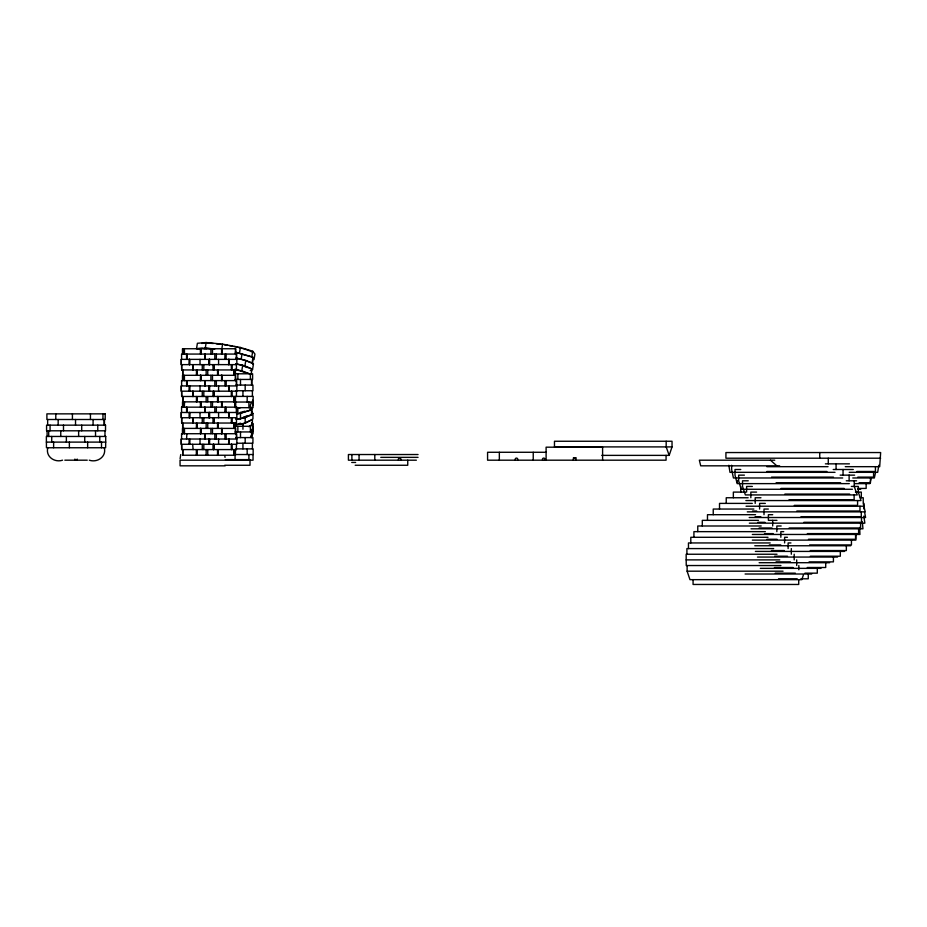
<?xml version="1.0" encoding="UTF-8"?>
<svg xmlns="http://www.w3.org/2000/svg" width="927" height="927" viewBox="0 0 927 927"><rect width="100%" height="100%" fill="white"/><g stroke="black" fill="none" stroke-linecap="round" stroke-linejoin="round"><path stroke-width="1.39" d="M398.494 460.186C397.324 457.359 401.924 457.335 400.754 460.186M542.585 460.186C541.414 457.359 546.015 457.335 544.844 460.186M855.911 534.462L855.841 540.117L752.33 540.117M236.443 419.155L240.499 418.842L251.541 415.041L251.704 407.22M251.541 415.041L251.866 407.567M180.093 458.761L180.753 454.566M880.65 458.205L725.922 458.205L725.922 452.55L880.65 452.55L879.688 466.675L845.262 466.675M206.176 342.538L197.393 343.28L196.489 348.807L205.273 348.065L206.176 342.538L222.596 344.137L240.383 347.463L252.735 351.24L254.948 354.033L254.044 359.56L251.831 356.768L235.377 352.214L252.99 357.335L252.619 363.998M221.692 349.664L222.596 344.137M239.479 352.99L240.383 347.463M252.99 357.335L252.086 362.863L241.182 359.155L242.086 353.627M249.792 373.94L241.785 370.846L242.689 365.319L235.748 363.801M245.806 360.441L253.465 363.894L252.561 369.421L244.902 365.968L245.806 360.441L236.559 358.262M251.831 356.768L252.735 351.24M251.124 374.45L252.028 368.923L242.689 365.319M878.819 465.261L877.672 472.33L849.236 472.33M875.563 472.33L874.37 477.973L852.77 477.973M871.38 477.567L869.839 483.627L854.787 483.627M601.774 455.377L669.178 455.377L672.029 446.907L672.029 441.252L554.473 441.252L554.473 446.907L672.029 446.907M803.442 574.821L801.82 579.653L689.966 579.653L687.116 571.183L687.116 565.54M251.495 402.527L250.371 404.879L250.371 410.337L237.857 413.813L237.857 408.355L240.638 407.579M250.371 410.337L251.495 407.973M251.391 430.093L253.048 428.239L253.048 433.697L250.568 436.478M250.163 425.841L253.152 423.593L253.152 429.05L251.159 430.545M235.817 419.131L245.18 417.787L252.932 413.477L251.541 411.611M234.473 424.775L245.18 423.245L252.932 418.934L252.932 413.477M250.255 370.661L252.561 369.421M234.496 424.728L242.944 423.801L252.399 419.734L252.399 425.18L248.853 426.71M236.443 413.709L240.499 413.384L251.541 409.595M197.231 348.517L202.422 348.343M205.029 348.262L214.763 348.992L205.273 348.065M235.597 348.749L182.515 348.749L182.526 354.01M236.501 354.068L236.455 359.317L236.524 354.068L181.576 354.068L181.588 359.317M235.087 373.79L252.607 373.79L252.607 379.444L235.087 379.444M236.455 380.615L236.501 385.864L236.524 380.615L181.576 380.615L181.657 385.864M235.817 385.087L252.932 385.087L252.932 390.742L235.817 390.742M234.879 402.04L253.152 402.04L253.152 396.385L181.634 396.489L181.634 391.229L181.727 396.489M181.576 407.162L236.524 407.162L236.547 412.422L236.455 407.162M236.455 407.683L253.048 407.683L253.048 402.04M181.634 417.787L181.634 423.036L236.478 423.036L236.489 417.787M235.087 426.281L250.371 426.281L250.371 431.936M235.087 431.936L252.607 431.936L252.607 426.281M181.576 433.72L236.524 433.72L236.547 438.969L236.455 433.72M235.817 437.59L252.932 437.59L252.932 443.233L237.15 443.233M46.35 442.109L105.736 442.109M235.898 448.888L253.152 448.888L253.152 454.531L234.879 454.531M236.478 449.583L181.634 449.583L181.634 444.334L181.727 449.583M546.374 452.272L487.579 452.272L487.579 460.186L666.073 460.186L666.073 455.377M418.054 454.531L348.413 454.531L348.413 460.186L416.362 460.186M235.47 455.238L182.642 455.238L182.781 449.653L182.816 455.238M380.777 457.359L418.054 457.359M573.326 457.926L576.327 457.926M225.365 459.618L250.012 459.618L250.012 465.261L224.728 465.261M62.561 460.186C54.531 462.932 45.365 456.501 47.798 447.753M64.832 460.186L87.254 460.186M89.27 460.186C97.358 462.99 106.744 456.629 104.287 447.753M774.752 460.186L699.352 460.186L700.708 465.829L779.642 465.829M351.727 462.446L355.632 462.446M825.389 463.848L849.433 463.848M355.203 465.261L407.741 465.261L407.741 460.186M225.191 465.829L180.081 465.829L180.047 460.186L253.048 460.186L253.048 454.531M766.872 466.675L828.054 466.675M740.766 469.502L735.007 469.502L735.007 475.145L737.174 483.627L849.317 483.627M833.211 469.502L853.257 469.502M766.872 471.484L826.907 471.484M856.884 471.484L875.436 471.484L875.436 466.675M835.018 472.33L729.989 472.33L728.842 465.261M744.393 475.145L738.645 475.145L738.645 480.8L741.171 489.271L852.411 489.271M840.163 475.145L854.624 475.145M771.542 477.127L833.466 477.127M857.811 477.127L873.57 477.127L873.57 472.33M842.689 477.973L733.431 477.973L731.646 469.502L731.646 465.261M748.263 480.8L742.527 480.8L742.527 486.443L745.378 494.925L857.232 494.925L854.231 486.443L854.231 480.8M846.258 480.8L856.571 480.8M776.096 482.782L840.65 482.782M859.109 482.782L870.465 482.782L870.465 477.973M752.342 486.443L746.606 486.443L746.606 492.098M851.368 486.443L858.309 486.443L858.309 492.098L860.998 500.568L745.864 500.568M781.044 488.425L844.184 488.425M857.915 488.425L866.154 488.425L866.154 483.627M857.927 489.271L860.685 489.271M745.459 492.098L733.35 492.098L733.35 497.753M756.583 492.098L750.847 492.098L750.847 497.753M855.447 492.098L861.322 492.098L861.322 497.753M784.879 494.079L849.642 494.079M748.159 497.753L726.235 497.753L726.235 503.396M760.951 497.753L755.192 497.753L755.192 503.396M860.337 497.753L863.234 497.753L863.234 503.396L865.204 511.866L747.301 511.866M789.004 499.723L854.126 499.723L854.126 494.925M752.295 503.396L719.514 503.396L719.514 509.05M765.32 503.396L759.595 503.396L759.595 509.05M794.265 505.377L857.579 505.377L857.579 500.568M746.05 506.223L863.663 506.223M753.871 509.05L713.234 509.05L713.234 514.694M768.344 509.05L764.01 509.05L764.01 514.694M752.539 511.02L756.652 511.02M796.838 511.02L859.978 511.02L859.978 506.223M755.551 514.694L707.475 514.694L707.475 520.348M772.724 514.694L768.39 514.694L768.39 520.348L776.965 520.348M755.146 516.675L760.824 516.675M801.009 516.675L861.287 516.675L861.287 511.866M749.201 517.521L865.598 517.521L864.543 511.866M758.471 520.348L702.295 520.348L702.295 525.991M757.834 522.318L764.995 522.318M803.883 522.318L861.496 522.318L861.496 517.521M749.34 523.164L864.845 523.164L863.871 516.107M761.194 525.991L697.764 525.991L697.764 531.646M781.171 525.991L776.849 525.991L776.849 531.646M759.12 527.973L771.982 527.973M789.132 527.973L860.604 527.973L860.604 523.164M751.021 528.819L862.956 528.819L862.319 521.75M765.354 531.646L693.917 531.646L693.917 537.289M783.721 531.646L780.847 531.646L780.847 537.289M764.485 533.616L773.153 533.616M807.336 533.616L858.611 533.616L858.611 528.819M752.353 534.462L859.943 534.462L859.665 527.405M768.019 537.289L690.8 537.289L690.8 542.944M787.44 537.289L784.613 537.289L784.613 542.944M766.953 539.271L777.046 539.271M808.448 539.271L855.551 539.271L855.551 534.462M770.186 542.944L688.46 542.944L688.46 548.587M790.94 542.944L788.124 542.944L788.124 548.587M769.34 544.914L780.766 544.914M809.619 544.914L851.449 544.914L851.449 540.117M754.787 545.76L850.696 545.76M773.674 548.587L686.907 548.587L686.907 554.242M771.438 550.568L784.265 550.568M810.256 550.568L846.351 550.568L846.351 545.76M755.389 551.414L844.567 551.414M777.023 554.242L686.154 554.242L686.235 565.54L780.916 565.54M774.636 556.212L787.498 556.212M810.337 556.212L840.326 556.212L840.326 551.414M757.486 557.057L837.521 557.057M686.154 559.885L779.792 559.885M776.05 561.866L790.453 561.866M809.062 561.866L833.419 561.866L833.419 557.057M759.12 562.712L829.63 562.712M774.416 567.509L793.072 567.509M807.266 567.509L825.714 567.509L825.714 562.712M760.302 568.355L820.986 568.355M687.116 571.183L783.06 571.183M775.25 573.164L795.331 573.164M804.949 573.164L817.301 573.164L817.301 568.355M745.088 574.01L811.681 574.01M778.518 578.807L797.22 578.807M800.835 578.807L808.263 578.807L808.263 574.01M235.852 358.077L241.182 359.155M234.844 369.328L241.785 370.846M235.655 363.79L244.902 365.968M235.18 369.363L248.332 373.43M770.453 460.186L776.814 465.829M669.178 455.377L666.177 446.907L666.177 441.252M251.599 422.816L252.399 425.18M224.821 455.945L225.041 457.347M864.01 503.396L864.01 509.05M849.12 475.145L849.12 480.8M843.049 469.502L843.049 475.145M836.073 463.848L836.073 469.502M828.274 458.205L828.274 463.848M819.735 452.55L819.735 458.205M798.819 565.54L798.819 569.769M798.715 579.653L798.715 584.462L693.072 584.462L693.072 579.653M796.699 559.885L796.699 565.54M794.196 554.242L794.196 559.885M791.322 548.587L791.322 554.242M772.689 520.348L772.689 525.991M740.754 486.443L740.754 492.098M737.347 480.371L737.347 482.782M602.596 460.186L602.596 447.185L546.107 447.185L546.107 460.186M575.69 460.186C576.791 457.335 572.226 457.335 573.431 460.186M533.234 452.272L533.234 460.186M517.625 460.186C518.714 457.312 514.218 457.324 515.366 460.186M499.34 452.272L499.34 460.186M374.798 454.531L374.798 460.186M359.062 454.531L359.062 460.186M351.889 454.531L351.889 460.186M252.607 400.163L252.607 405.62M252.399 390.742L252.399 396.385M252.399 443.233L252.399 448.888M251.866 379.444L251.866 385.087M251.866 431.936L251.866 437.59M251.541 379.444L251.541 385.087M251.541 431.936L251.541 437.59M250.371 373.79L250.371 379.444M248.911 402.04L248.911 407.683M248.911 454.531L248.911 460.186M247.173 396.385L247.173 402.04M247.173 448.888L247.173 454.531M245.18 385.087L245.18 390.742M245.18 417.787L245.18 423.245M245.18 437.59L245.18 443.233M242.944 390.742L242.944 396.385M242.944 423.801L242.944 429.259M242.944 443.233L242.944 448.888M240.499 379.444L240.499 385.087M240.499 413.384L240.499 418.842M240.499 431.936L240.499 437.59M237.857 373.79L237.857 379.444M237.857 426.281L237.857 431.936M236.408 364.682L236.489 369.943L181.634 369.943L181.622 364.682L181.727 369.943M236.478 391.229L236.443 396.489M236.443 444.334L236.385 449.583M235.562 354.01L235.585 348.749L235.435 354.01M235.597 380.557L235.562 375.308L182.515 375.308L182.515 380.557M235.597 407.104L235.562 401.854L182.515 401.854L182.515 407.104M235.585 433.662L235.562 428.401L182.515 428.401L182.526 433.662M235.435 380.557L235.377 369.989L235.296 375.25M235.47 396.547L235.435 407.104M235.47 423.094L235.435 433.662M235.446 449.653L235.423 455.238M235.296 396.547L235.331 401.797M235.331 423.094L235.296 428.344M235.331 449.653L235.296 455.238M235.064 402.04L235.064 407.683M235.064 454.531L235.064 460.186M233.975 369.989L233.998 375.25M233.94 396.547L233.975 401.797M233.998 428.344L233.847 423.094L233.789 428.344M233.998 449.653L233.847 455.238L233.743 449.653M233.789 369.989L233.743 375.25M233.789 396.547L233.743 401.797M231.785 364.682L231.704 369.943M231.785 391.229L231.704 396.489M231.704 417.787L231.785 423.036M231.75 444.334L231.785 449.583M231.646 369.943L231.507 364.682L231.46 369.943M231.576 396.489L231.507 391.229L231.46 396.489M231.646 417.787L231.507 423.036L231.46 417.787M231.576 444.334L231.507 449.583L231.46 444.334M229.015 359.375L229.015 364.624M229.015 385.922L229.015 391.182L228.911 385.922M229.015 412.48L229.015 417.729L228.911 412.48M229.015 439.027L229.015 444.276M228.911 359.375L228.83 364.624M228.83 439.027L228.911 444.276M228.621 359.375L228.679 364.624M228.621 385.922L228.76 391.182M228.621 412.48L228.76 417.729M228.76 439.027L228.621 444.276M225.748 354.068L225.748 359.317M225.748 380.615L225.748 385.864M225.748 407.162L225.748 412.422M225.748 433.72L225.748 438.969M225.62 354.068L225.539 359.317M225.62 380.615L225.69 385.864M225.69 407.162L225.539 412.422M225.539 433.72L225.69 438.969M225.446 354.068L225.365 359.317M225.446 380.615L225.365 385.864M225.446 407.162L225.365 412.422M225.365 433.72L225.446 438.969M225.296 354.068L225.296 359.317M225.296 380.615L225.296 385.864M225.296 407.162L225.296 412.422M225.296 433.72L225.296 438.969M222.074 348.749L222.074 354.01L221.831 348.749M222.074 380.557L222.074 375.308L221.831 380.557M222.074 401.854L222.074 407.104M222.074 433.662L222.074 428.401L221.831 433.662M221.831 401.854L221.924 407.104M221.738 354.01L221.646 348.749L221.576 354.01M221.738 375.308L221.646 380.557L221.576 375.308M221.738 401.854L221.646 407.104L221.576 401.854M221.738 433.662L221.646 428.401L221.576 433.662M218.587 359.375L218.587 364.624M218.587 385.922L218.587 391.182M218.587 412.48L218.587 417.729M218.587 439.027L218.587 444.276M217.996 369.989L218.077 375.25M217.996 396.547L218.077 401.797M218.077 423.094L217.996 428.344M217.996 449.653L218.077 455.238M217.915 369.989L217.81 375.25M217.81 396.547L217.915 401.797M217.915 423.094L217.81 428.344M217.915 449.653L217.81 455.238M217.706 375.25L217.613 369.989L217.555 375.25M217.706 396.547L217.613 401.797L217.555 396.547M217.706 423.094L217.613 428.344L217.555 423.094M217.706 455.238L217.613 449.653L217.555 455.238M216.35 354.068L216.35 359.317M216.35 380.615L216.35 385.864M216.35 407.162L216.35 412.422M216.35 433.72L216.35 438.969M214.821 354.068L214.821 359.317M214.821 380.615L214.821 385.864M214.821 407.162L214.821 412.422M214.821 433.72L214.821 438.969M213.859 364.682L213.778 369.943M213.778 391.229L213.859 396.489M213.859 417.787L213.778 423.036M213.859 444.334L213.778 449.583M213.581 364.682L213.685 369.943M213.581 391.229L213.685 396.489M213.685 417.787L213.581 423.036M213.581 444.334L213.685 449.583M213.477 369.943L213.384 364.682L213.314 369.943M213.477 391.229L213.384 396.489L213.314 391.229M213.477 417.787L213.384 423.036L213.314 417.787M213.477 444.334L213.384 449.583L213.314 444.334M212.48 348.749L212.48 354.01M212.48 375.308L212.48 380.557M212.48 401.854L212.48 407.104M212.48 428.401L212.48 433.662M210.904 348.749L210.904 354.01M210.904 375.308L210.904 380.557M210.904 401.854L210.904 407.104M210.904 428.401L210.904 433.662M209.525 359.375L209.525 364.624M209.525 385.922L209.525 391.182M209.525 412.48L209.525 417.729M209.525 439.027L209.525 444.276M209.432 359.375L209.34 364.624M209.432 385.922L209.34 391.182L209.131 385.922M209.34 412.48L209.432 417.729M209.432 439.027L209.34 444.276M209.235 359.375L209.131 364.624M209.131 412.48L209.235 417.729M209.235 439.027L209.131 444.276M209.038 359.375L208.969 364.624M208.969 385.922L209.038 391.182M209.038 412.48L208.969 417.729M208.969 439.027L209.038 444.276M207.741 369.989L207.741 375.25M207.741 396.547L207.741 401.797M207.741 423.094L207.741 428.344M207.741 449.653L207.741 455.238M206.165 369.989L206.165 375.25M206.165 396.547L206.165 401.797M206.165 423.094L206.165 428.344M206.165 449.653L206.165 455.238M205.18 354.068L205.087 359.317M205.18 380.615L205.087 385.864M205.087 407.162L205.18 412.422M205.18 433.72L205.087 438.969M204.983 359.317L204.635 354.068M204.983 385.864L204.635 380.615M204.983 412.422L204.635 407.162M204.879 433.72L204.983 438.969M204.786 438.969L204.693 433.72L204.635 438.969M203.813 364.682L203.813 369.943M203.813 391.229L203.813 396.489M203.813 417.787L203.813 423.036M203.813 444.334L203.813 449.583M202.271 364.682L202.271 369.943M202.271 391.229L202.271 396.489M202.271 417.787L202.271 423.036M202.271 444.334L202.271 449.583M200.927 348.749L200.835 354.01M200.835 375.308L200.927 380.557M200.927 401.854L200.835 407.104M200.927 428.401L200.835 433.662M200.638 348.749L200.73 354.01M200.73 375.308L200.638 380.557M200.638 401.854L200.73 407.104M200.73 428.401L200.638 433.662M200.406 348.749L200.452 354.01M200.533 375.308L200.406 380.557M200.406 401.854L200.452 407.104M200.533 428.401L200.406 433.662M200.023 359.375L200.023 364.624M200.023 385.922L200.023 391.182M200.023 412.48L200.023 417.729M200.023 439.027L200.023 444.276M196.779 369.989L196.872 375.25M196.779 396.547L196.872 401.797M196.779 423.094L196.872 428.344M196.779 449.653L196.872 455.238M196.686 375.25L196.594 369.989L196.431 375.25M196.686 401.797L196.594 396.547L196.431 401.797M196.686 428.344L196.594 423.094L196.385 428.344M196.686 449.653L196.594 455.238M196.385 449.653L196.431 455.238M193.117 369.943L193.117 364.682L192.943 369.943M193.117 396.489L193.117 391.229L192.943 396.489M193.117 417.787L193.117 423.036L192.943 417.787M193.117 449.583L192.677 444.334M192.862 364.682L192.712 369.943M192.712 391.229L192.781 396.489M192.781 417.787L192.862 423.036M189.687 359.375L189.606 364.624M189.757 385.922L189.606 391.182M189.687 412.48L189.757 417.729M189.757 439.027L189.606 444.276M189.456 359.375L189.409 364.624M189.456 385.922L189.409 391.182M189.525 412.48L189.409 417.729M189.409 439.027L189.456 444.276M189.375 359.375L189.375 364.624M189.375 385.922L189.375 391.182M189.375 412.48L189.375 417.729M189.375 439.027L189.375 444.276M186.883 359.317L186.883 354.068L186.733 359.317M186.883 380.615L186.883 385.864L186.733 380.615M186.883 412.422L186.883 407.162L186.733 412.422M186.883 433.72L186.559 438.969M186.559 354.068L186.582 359.317M186.559 380.615L186.675 385.864M186.559 407.162L186.617 412.422M184.369 348.749L184.543 354.01M184.427 380.557L184.369 375.308L184.299 380.557M184.369 407.104L184.427 401.854L184.299 407.104M184.543 433.662L184.369 428.401L184.299 433.662M184.299 348.749L184.299 354.01M182.816 369.989L182.816 375.25M182.816 401.797L182.816 396.547L182.677 407.104M182.816 423.094L182.816 428.344M182.631 348.749L182.677 354.01M182.689 369.989L182.677 380.557M182.642 423.094L182.631 433.662M181.727 417.787L181.704 423.036M181.565 407.162L181.588 412.422M181.565 433.72L181.588 438.969M181.263 359.375L181.275 364.624M181.275 385.922L181.263 391.182M181.263 412.48L181.275 417.729M181.263 439.027L181.275 444.276M104.983 430.8L104.983 436.455M104.45 419.502L104.45 425.157M104.125 419.502L104.125 425.157M102.955 413.859L102.955 419.502M101.506 442.109L101.506 447.753M99.768 436.455L99.768 442.109M97.764 425.157L97.764 430.8M95.527 430.8L95.527 436.455M93.082 419.502L93.082 425.157M90.44 413.859L90.44 419.502M87.648 442.109L87.648 447.753M84.728 436.455L84.728 442.109M81.715 425.157L81.715 430.8M78.633 430.8L78.633 436.455M77.173 459.05L77.173 460.186M75.527 419.502L75.527 425.157M74.913 459.05L74.913 460.186M72.422 413.859L72.422 419.502M69.363 442.109L69.363 447.753M66.373 436.455L66.373 442.109M63.488 425.157L63.488 430.8M60.753 430.8L60.753 436.455M58.169 419.502L58.169 425.157M55.794 413.859L55.794 419.502M53.627 442.109L53.627 447.753M51.715 436.455L51.715 442.109M50.07 425.157L50.07 430.8M48.702 430.8L48.702 436.455M47.648 419.502L47.648 425.157M47.103 430.8L47.103 436.455M247.161 415.644A26.547 6.871 0 0 1 245.771 416.269M244.832 416.617A26.547 6.871 0 0 1 243.43 417.069M244.832 411.171A26.547 6.871 0 0 1 243.43 411.611M242.295 411.924A26.547 6.871 0 0 1 240.244 412.411M240.661 423.233A26.547 6.871 0 0 1 238.911 423.593M237.532 407.463A26.547 6.871 0 0 1 236.084 407.671M236.339 358.471A26.547 3.511 9.3 0 1 237.775 358.807M203.952 348.691A26.547 3.511 9.3 0 1 206.791 348.691M237.242 352.944A26.547 3.511 9.3 0 1 238.679 353.28M244.879 366.628A26.547 3.511 9.3 0 1 247.324 367.602M201.738 343.453A26.547 3.511 9.3 0 1 213.384 343.5M216.35 343.79A26.547 3.511 9.3 0 1 221.078 344.357M224.334 344.821A26.547 3.511 9.3 0 1 227.625 345.342M229.27 345.62A26.547 3.511 9.3 0 1 232.503 346.223M234.091 346.536A26.547 3.511 9.3 0 1 237.161 347.196M238.633 347.532A26.547 3.511 9.3 0 1 241.426 348.216M242.735 348.564A26.547 3.511 9.3 0 1 243.975 348.911M245.145 349.247A26.547 3.511 9.3 0 1 247.266 349.931M248.193 350.267A26.547 3.511 9.3 0 1 249.803 350.916M251.032 351.53A26.547 3.511 9.3 0 1 251.507 351.82M236.837 359.375L181.275 359.375L181.275 364.624L236.837 364.624L236.837 359.375M236.837 385.922L181.275 385.922L181.31 391.182L236.837 391.182L236.837 385.922M236.837 412.48L181.275 412.48L181.286 417.729L236.837 417.729L236.849 412.48M105.203 413.859L46.895 413.859L46.895 419.502L105.203 419.502L105.203 413.859M105.527 425.157L46.57 425.157L46.57 430.8L105.527 430.8L105.527 425.157M105.736 436.455L46.35 436.455L46.454 447.753L105.632 447.753L105.736 436.455M236.837 439.027L181.275 439.027L181.275 444.276L236.837 444.276L236.837 439.027"/></g></svg>
